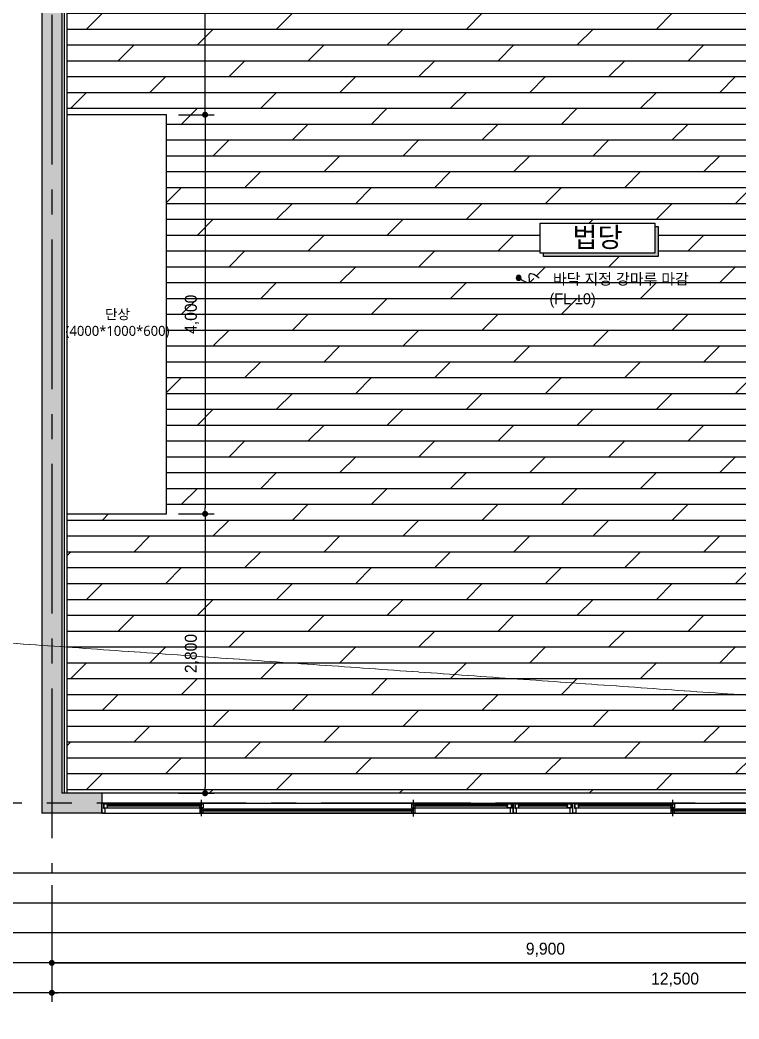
# Model space of a CAD drawing. Header units: millimetres. Extents: x -224448 to 1592092, y -164641 to 319001.
# Drawn here: x 156483 to 163693, y 82899 to 92912 of the extents above; entities that cross this region are included whole.
import ezdxf
from ezdxf.enums import TextEntityAlignment as Align

# ---------------------------------------------------------------- set-up
doc = ezdxf.new("R2010")
doc.units = ezdxf.units.MM
doc.linetypes.add('CEN', pattern=[62, 60, -1, 0, -1])
doc.linetypes.add('CENTER2', pattern=[1.125, 0.75, -0.125, 0.125, -0.125])
doc.layers.get('Defpoints').update_dxf_attribs({"color": 35})
for name, color, linetype in [('ARREA', 1, 'Continuous'), ('DIM', 3, 'Continuous'), ('FUR', 6, 'Continuous'), ('I-SYM', 4, 'Continuous'), ('I-TEXT', 7, 'Continuous'), ('I_CON', 2, 'Continuous'), ('I_FUR', 6, 'Continuous'), ('I_HAT', 8, 'Continuous'), ('I_TXT', 7, 'Continuous'), ('I_WALL', 3, 'Continuous'), ('I_WIN', 5, 'Continuous')]:
    doc.layers.add(name, color=color, linetype=linetype)
doc.layers.add('I_CEN', color=1, linetype='CEN', lineweight=13)
doc.layers.add('I_DIM', color=1, linetype='Continuous', lineweight=13)
doc.styles.add('HY울릉도', font='')
doc.styles.add('IABU-글꼴스타일', font='')
doc.styles.add('NTOP', font='Dotum.ttf')
doc.styles.add('맑은고딕', font='malgun.ttf')
doc.styles.get('HY울릉도').set_extended_font_data('HY울릉도L')
doc.styles.get('IABU-글꼴스타일').set_extended_font_data('HY울릉도L')
doc.linetypes.add('BATTING', pattern='A,0.00254,-2.54,[134,ltypeshp.shx,S=2.54,R=0,X=-2.54,Y=0],-5.08,[134,ltypeshp.shx,S=2.54,R=180,X=2.54,Y=0],-2.54', length=10.16254)
doc.dimstyles.new('IABC-100 (SUB)', dxfattribs={"dimscale": 60, "dimtxt": 2, "dimasz": 1, "dimexe": 1.5, "dimexo": 2, "dimgap": 1, "dimtad": 1, "dimdec": 0, "dimdsep": 46, "dimlunit": 6, "dimtxsty": 'IABU-글꼴스타일', "dimblk": '1234_Dot', "dimcen": 1, "dimclrd": 4, "dimclre": 4, "dimclrt": 7, "dimadec": 0, "dimazin": 0, "dimtfac": 1, "dimtdec": 0, "dimtix": 1, "dimtmove": 2, "dimatfit": 3, "dimldrblk": '1234_Dot', "dimfxl": 2, "dimtolj": 1, "dimtzin": 0, "dimarcsym": 0})

# ---------------------------------------------------------------- blocks, each defined once
blk = doc.blocks.new('win11')
at = {"layer": 'I_WIN', "linetype": 'Continuous'}
for p, q in [((-131860, -160176), (-131860, -160341)), ((-129735, -160173), (-129735, -160341)), ((-132830, -160207), (-132860, -160207)), ((-132860, -160207), (-132860, -160298)), ((-132860, -160298), (-132860, -160307)), ((-132843, -160307), (-132843, -160258)), ((-132843, -160258), (-132830, -160258)), ((-132840, -160262), (-131860, -160262)), ((-132840, -160302), (-132840, -160262)), ((-132840, -160262), (-132802, -160262)), ((-132830, -160207), (-128765, -160207)), ((-132830, -160255), (-132830, -160207)), ((-132830, -160258), (-132830, -160255)), ((-132802, -160276), (-132807, -160278)), ((-132807, -160278), (-132807, -160285)), ((-132807, -160285), (-132802, -160286)), ((-132805, -160279), (-132805, -160283)), ((-132802, -160262), (-132802, -160276)), ((-132802, -160276), (-132799, -160277)), ((-132802, -160279), (-131860, -160279)), ((-131860, -160283), (-132802, -160283)), ((-132802, -160287), (-132799, -160286)), ((-132802, -160286), (-132802, -160302)), ((-132799, -160277), (-132798, -160278)), ((-132799, -160286), (-132798, -160285)), ((-132798, -160278), (-132798, -160279)), ((-132798, -160285), (-132798, -160283)), ((-131881, -160278), (-131882, -160279)), ((-131881, -160285), (-131882, -160283)), ((-131878, -160276), (-131881, -160277)), ((-131881, -160277), (-131881, -160278)), ((-131881, -160286), (-131881, -160285)), ((-131878, -160287), (-131881, -160286)), ((-131878, -160211), (-129735, -160211)), ((-131878, -160251), (-131878, -160211)), ((-131878, -160211), (-131843, -160211)), ((-131878, -160229), (-129735, -160229)), ((-129735, -160233), (-131878, -160233)), ((-131878, -160251), (-129735, -160251)), ((-131843, -160251), (-131878, -160251)), ((-131843, -160262), (-131878, -160262)), ((-131878, -160262), (-131878, -160276)), ((-131878, -160276), (-131872, -160278)), ((-131872, -160285), (-131878, -160286)), ((-131878, -160286), (-131878, -160302)), ((-131872, -160278), (-131872, -160285)), ((-131872, -160279), (-131872, -160283)), ((-131843, -160226), (-131848, -160228)), ((-131848, -160228), (-131848, -160234)), ((-131848, -160233), (-131848, -160229)), ((-131848, -160234), (-131843, -160236)), ((-131843, -160211), (-131843, -160226)), ((-131843, -160225), (-131840, -160227)), ((-131843, -160237), (-131840, -160235)), ((-131843, -160236), (-131843, -160251)), ((-131843, -160302), (-131843, -160262)), ((-131840, -160227), (-131840, -160228)), ((-131840, -160228), (-131839, -160229)), ((-131840, -160234), (-131839, -160233)), ((-131840, -160235), (-131840, -160234)), ((-129756, -160228), (-129757, -160229)), ((-129756, -160235), (-129757, -160233)), ((-129753, -160225), (-129756, -160227)), ((-129756, -160227), (-129756, -160228)), ((-129756, -160236), (-129756, -160235)), ((-129753, -160237), (-129756, -160236)), ((-129753, -160226), (-129753, -160211)), ((-129753, -160211), (-129718, -160211)), ((-129747, -160228), (-129753, -160226)), ((-129753, -160236), (-129747, -160234)), ((-129753, -160251), (-129753, -160236)), ((-129718, -160251), (-129753, -160251)), ((-129753, -160302), (-129753, -160262)), ((-129753, -160262), (-129718, -160262)), ((-129747, -160234), (-129747, -160228)), ((-129747, -160229), (-129747, -160233)), ((-129735, -160262), (-128735, -160262)), ((-129718, -160276), (-129723, -160278)), ((-129723, -160278), (-129723, -160285)), ((-129723, -160279), (-128788, -160279)), ((-128788, -160283), (-129723, -160283)), ((-129723, -160285), (-129718, -160286)), ((-129718, -160211), (-129718, -160251)), ((-129718, -160262), (-129718, -160276)), ((-129718, -160276), (-129715, -160277)), ((-129718, -160287), (-129715, -160286)), ((-129718, -160286), (-129718, -160302)), ((-129715, -160277), (-129715, -160278)), ((-129715, -160278), (-129714, -160279)), ((-129715, -160285), (-129714, -160283)), ((-129715, -160286), (-129715, -160285)), ((-128797, -160278), (-128798, -160279)), ((-128797, -160285), (-128798, -160283)), ((-128794, -160276), (-128797, -160277)), ((-128797, -160277), (-128797, -160278)), ((-128797, -160286), (-128797, -160285)), ((-128794, -160287), (-128797, -160286)), ((-128756, -160262), (-128794, -160262)), ((-128794, -160262), (-128794, -160276)), ((-128794, -160276), (-128788, -160278)), ((-128788, -160285), (-128794, -160286)), ((-128794, -160286), (-128794, -160302)), ((-128788, -160278), (-128788, -160285)), ((-128765, -160257), (-128765, -160207)), ((-128765, -160207), (-128735, -160207)), ((-128753, -160257), (-128765, -160257)), ((-128756, -160302), (-128756, -160262)), ((-128753, -160306), (-128753, -160257)), ((-132860, -160307), (-128735, -160306)), ((-132860, -160307), (-132843, -160307)), ((-132840, -160302), (-131860, -160302)), ((-132802, -160302), (-132840, -160302)), ((-131878, -160302), (-131843, -160302)), ((-129718, -160302), (-129753, -160302)), ((-129753, -160302), (-128735, -160302)), ((-128794, -160302), (-128756, -160302)), ((-128735, -160306), (-128753, -160306))]:
    blk.add_line(p, q, dxfattribs=at)
blk = doc.blocks.new('win10')
at = {"layer": 'I_WIN', "linetype": 'Continuous'}
for p, q in [((-128735, -160207), (-128735, -160297)), ((-128705, -160207), (-128735, -160207)), ((-128735, -160207), (-128735, -160298)), ((-128735, -160297), (-128735, -160306)), ((-128735, -160298), (-128735, -160307)), ((-128718, -160307), (-128718, -160258)), ((-128718, -160258), (-128705, -160258)), ((-128715, -160302), (-128715, -160262)), ((-128715, -160262), (-128677, -160262)), ((-128715, -160262), (-128156, -160262)), ((-128715, -160302), (-128715, -160262)), ((-128715, -160262), (-128677, -160262)), ((-128705, -160255), (-128705, -160207)), ((-128705, -160258), (-128705, -160255)), ((-128677, -160276), (-128682, -160278)), ((-128677, -160276), (-128682, -160278)), ((-128682, -160278), (-128682, -160285)), ((-128682, -160278), (-128682, -160285)), ((-128682, -160285), (-128677, -160286)), ((-128682, -160285), (-128677, -160286)), ((-128680, -160279), (-128680, -160283)), ((-128680, -160279), (-128680, -160283)), ((-128677, -160262), (-128677, -160276)), ((-128677, -160262), (-128677, -160276)), ((-128677, -160276), (-128674, -160277)), ((-128677, -160276), (-128674, -160277)), ((-128677, -160279), (-128188, -160279)), ((-128188, -160283), (-128677, -160283)), ((-128677, -160287), (-128674, -160286)), ((-128677, -160286), (-128677, -160302)), ((-128677, -160287), (-128674, -160286)), ((-128677, -160286), (-128677, -160302)), ((-128674, -160277), (-128673, -160278)), ((-128674, -160277), (-128673, -160278)), ((-128674, -160286), (-128673, -160285)), ((-128674, -160286), (-128673, -160285)), ((-128673, -160278), (-128673, -160279)), ((-128673, -160278), (-128673, -160279)), ((-128673, -160285), (-128673, -160283)), ((-128673, -160285), (-128673, -160283)), ((-128197, -160278), (-128198, -160279)), ((-128197, -160285), (-128198, -160283)), ((-128194, -160276), (-128197, -160277)), ((-128197, -160277), (-128197, -160278)), ((-128197, -160286), (-128197, -160285)), ((-128194, -160287), (-128197, -160286)), ((-128156, -160262), (-128194, -160262)), ((-128194, -160262), (-128194, -160276)), ((-128194, -160276), (-128188, -160278)), ((-128188, -160285), (-128194, -160286)), ((-128194, -160286), (-128194, -160302)), ((-128188, -160278), (-128188, -160285)), ((-128165, -160257), (-128165, -160207)), ((-128165, -160207), (-128135, -160207)), ((-128153, -160257), (-128165, -160257)), ((-128156, -160302), (-128156, -160262)), ((-128153, -160306), (-128153, -160257)), ((-128135, -160207), (-128135, -160297)), ((-128135, -160297), (-128135, -160306)), ((-128735, -160307), (-128718, -160307)), ((-128677, -160302), (-128715, -160302)), ((-128715, -160302), (-128156, -160302)), ((-128677, -160302), (-128715, -160302)), ((-128194, -160302), (-128156, -160302)), ((-128135, -160306), (-128153, -160306))]:
    blk.add_line(p, q, dxfattribs=at)
blk.add_lwpolyline([(-128735, -160207), (-128135, -160207), (-128135, -160306), (-128735, -160306)], close=True, dxfattribs=at)
blk = doc.blocks.new('1234_Dot')
at = {"color": 0, "linetype": 'ByBlock', "lineweight": -2}
blk.add_line((-0.5, 0), (-1, 0), dxfattribs=at)
at = {"color": 0, "linetype": 'ByBlock', "const_width": 0.5}
blk.add_lwpolyline([(-0.25, 0, 1), (0.25, 0, 1)], format="xyb", close=True, dxfattribs=at)
blk = doc.blocks.new('*D74')
at = {"layer": 'Defpoints', "color": 0, "ltscale": 50, "transparency": 16777216}
for p in [(157952, 91962), (157952, 87962), (158339, 87962)]:
    blk.add_point(p, dxfattribs=at)
at = {"layer": 'DIM', "color": 4, "lineweight": -2, "ltscale": 50, "transparency": 16777216}
for p, q in [((158072, 91962), (158429, 91962)), ((158339, 91902), (158339, 88022)), ((158072, 87962), (158429, 87962))]:
    blk.add_line(p, q, dxfattribs=at)
at = {"layer": 'DIM', "color": 4, "lineweight": -2, "ltscale": 50, "transparency": 16777216, "xscale": 60, "yscale": 60, "zscale": 60}
for p, rotation in [((158339, 91962), 90), ((158339, 87962), 270)]:
    blk.add_blockref('1234_Dot', p, dxfattribs=dict(at, rotation=rotation))
at = {"layer": 'DIM', "color": 7, "ltscale": 50, "transparency": 16777216, "insert": (158207, 89962), "char_height": 120, "attachment_point": 5, "rotation": 90, "style": 'IABU-글꼴스타일'}
blk.add_mtext('\\A1;4,000', dxfattribs=at)
blk = doc.blocks.new('*D75')
at = {"layer": 'Defpoints', "color": 0, "ltscale": 50, "transparency": 16777216}
for p in [(157952, 87962), (157952, 85162), (158339, 85162)]:
    blk.add_point(p, dxfattribs=at)
at = {"layer": 'DIM', "color": 4, "lineweight": -2, "ltscale": 50, "transparency": 16777216}
for p, q in [((158072, 87962), (158429, 87962)), ((158339, 87902), (158339, 85222)), ((158072, 85162), (158429, 85162))]:
    blk.add_line(p, q, dxfattribs=at)
at = {"layer": 'DIM', "color": 4, "lineweight": -2, "ltscale": 50, "transparency": 16777216, "xscale": 60, "yscale": 60, "zscale": 60}
for p, rotation in [((158339, 87962), 90), ((158339, 85162), 270)]:
    blk.add_blockref('1234_Dot', p, dxfattribs=dict(at, rotation=rotation))
at = {"layer": 'DIM', "color": 7, "ltscale": 50, "transparency": 16777216, "insert": (158207, 86562), "char_height": 120, "attachment_point": 5, "rotation": 90, "style": 'IABU-글꼴스타일'}
blk.add_mtext('\\A1;2,800', dxfattribs=at)
blk = doc.blocks.new('*D76')
at = {"layer": 'Defpoints', "color": 0, "ltscale": 50, "transparency": 16777216}
for p in [(157952, 94762), (158339, 94762), (157952, 91962)]:
    blk.add_point(p, dxfattribs=at)
at = {"layer": 'DIM', "color": 4, "lineweight": -2, "ltscale": 50, "transparency": 16777216}
for p, q in [((158072, 94762), (158429, 94762)), ((158339, 92022), (158339, 94702)), ((158072, 91962), (158429, 91962))]:
    blk.add_line(p, q, dxfattribs=at)
at = {"layer": 'DIM', "color": 4, "lineweight": -2, "ltscale": 50, "transparency": 16777216, "xscale": 60, "yscale": 60, "zscale": 60}
for p, rotation in [((158339, 94762), 90), ((158339, 91962), 270)]:
    blk.add_blockref('1234_Dot', p, dxfattribs=dict(at, rotation=rotation))
at = {"layer": 'DIM', "color": 7, "ltscale": 50, "transparency": 16777216, "insert": (158207, 93362), "char_height": 120, "attachment_point": 5, "rotation": 90, "style": 'IABU-글꼴스타일'}
blk.add_mtext('\\A1;2,800', dxfattribs=at)
blk = doc.blocks.new('마감지시')
at = {"layer": 'I-SYM'}
blk.add_hatch(color=256, dxfattribs=at).paths.add_polyline_path([(100285, -105169, 1), (100395, -105169, 1)])
blk.add_circle((100340, -105169), 55.1, dxfattribs=at)
blk.add_open_spline([(100340, -105169), (100472, -105076), (100636, -104989), (100521, -105343), (100750, -105224), (100793, -105160)], degree=3, knots=[104.407257, 104.407257, 104.407257, 104.407257, 483.492448, 667.725925, 958.402292, 958.402292, 958.402292, 958.402292], dxfattribs=at)
blk = doc.blocks.new('*D91')
at = {"layer": 'Defpoints', "color": 0, "ltscale": 50, "transparency": 16777216}
for p in [(156802, 84362), (166702, 84362), (166702, 83462)]:
    blk.add_point(p, dxfattribs=at)
at = {"layer": 'DIM', "color": 4, "lineweight": -2, "ltscale": 50, "transparency": 16777216}
for p, q in [((156802, 84242), (156802, 83372)), ((166702, 84242), (166702, 83372)), ((156862, 83462), (166642, 83462))]:
    blk.add_line(p, q, dxfattribs=at)
at = {"layer": 'DIM', "color": 4, "lineweight": -2, "ltscale": 50, "transparency": 16777216, "xscale": 60, "yscale": 60, "zscale": 60, "rotation": 180}
blk.add_blockref('1234_Dot', (156802, 83462), dxfattribs=at)
at = {"layer": 'DIM', "color": 4, "lineweight": -2, "ltscale": 50, "transparency": 16777216, "xscale": 60, "yscale": 60, "zscale": 60}
blk.add_blockref('1234_Dot', (166702, 83462), dxfattribs=at)
at = {"layer": 'DIM', "color": 7, "ltscale": 50, "transparency": 16777216, "insert": (161752, 83593), "char_height": 120, "attachment_point": 5, "style": 'IABU-글꼴스타일'}
blk.add_mtext('\\A1;9,900', dxfattribs=at)
blk = doc.blocks.new('*D93')
at = {"layer": 'Defpoints', "color": 0, "ltscale": 50, "transparency": 16777216}
for p in [(156802, 84362), (169302, 84362), (156802, 83162)]:
    blk.add_point(p, dxfattribs=at)
at = {"layer": 'DIM', "color": 4, "lineweight": -2, "ltscale": 50, "transparency": 16777216}
for p, q in [((156802, 84242), (156802, 83072)), ((169302, 84242), (169302, 83072)), ((169242, 83162), (156862, 83162))]:
    blk.add_line(p, q, dxfattribs=at)
at = {"layer": 'DIM', "color": 4, "lineweight": -2, "ltscale": 50, "transparency": 16777216, "xscale": 60, "yscale": 60, "zscale": 60, "rotation": 180}
blk.add_blockref('1234_Dot', (156802, 83162), dxfattribs=at)
at = {"layer": 'DIM', "color": 4, "lineweight": -2, "ltscale": 50, "transparency": 16777216, "xscale": 60, "yscale": 60, "zscale": 60}
blk.add_blockref('1234_Dot', (169302, 83162), dxfattribs=at)
at = {"layer": 'DIM', "color": 7, "ltscale": 50, "transparency": 16777216, "insert": (163052, 83293), "char_height": 120, "attachment_point": 5, "style": 'IABU-글꼴스타일'}
blk.add_mtext('\\A1;12,500', dxfattribs=at)

msp = doc.modelspace()

# ---------------------------------------------------------------- hatches: boundary and pattern name
at = {"layer": 'I_HAT'}
h = msp.add_hatch(color=256, dxfattribs=at)
h.dxf.hatch_style = 1
h.paths.add_polyline_path([(169402.484, 90861.633), (169202.484, 90861.633), (169202.484, 85161.633), (168977.484, 85161.633), (168977.484, 84961.633), (169402.484, 84961.633)])
h.paths.add_polyline_path([(166977.484, 85161.633), (166752.484, 85161.633), (166752.484, 85511.633), (166652.484, 85511.633), (166652.484, 85161.633), (166152.484, 85161.633), (166152.484, 84961.633), (166977.484, 84961.633)])
h.paths.add_polyline_path([(156902.484, 88311.633), (156902.484, 90311.633), (156902.484, 94511.633), (156902.484, 96661.633), (157302.484, 96661.633), (157302.484, 96861.633), (156702.484, 96861.633), (156702.484, 96661.633), (156702.484, 84961.633), (157302.484, 84961.633), (157302.484, 85161.633), (156902.484, 85161.633)])
h.paths.add_polyline_path([(169402.484, 96661.633), (169402.484, 96861.633), (168802.484, 96861.633), (168802.484, 96661.633), (169202.484, 96661.633), (169202.484, 95390.458), (169402.484, 95390.458)])
h.paths.add_polyline_path([(169402.484, 95390.458), (169202.484, 95390.458), (169202.484, 94611.633), (169202.484, 91811.633), (169202.484, 91461.633), (169402.484, 91461.633)])
h = msp.add_hatch(dxfattribs=at)
h.set_pattern_fill('DOLMIT', color=256, scale=25, double=1)
h.set_pattern_definition([(0, (-20650, 42020), (0, 158.75), []), (45, (-20650, 42020), (-317.4998, 317.4998), [224.5064, -449.0128])])
h.paths.add_polyline_path([(166052.484, 92911.633), (166052.484, 94711.633), (166052.484, 94761.633), (166002.484, 94761.633), (164202.484, 94761.633), (156952.484, 94761.633), (156952.484, 93911.708, -0.414213562), (156983.734, 93880.458, -0.414213562), (156952.484, 93849.208), (156952.484, 91961.633), (157952.484, 91961.633), (157952.484, 87961.633), (156952.484, 87961.633), (156952.484, 85161.633), (157302.484, 85161.633), (166152.484, 85161.633), (166652.484, 85161.633), (166652.484, 85511.633), (166652.484, 85541.633), (166652.484, 86381.633), (166652.484, 86411.633), (166652.484, 88911.633), (166052.484, 88911.633), (166052.484, 91911.633)])
h.paths.add_polyline_path([(162882.494, 90840.458), (162882.494, 90540.458), (161732.611, 90540.458), (161732.611, 90574.208), (161698.861, 90574.208), (161698.861, 90874.208), (162848.744, 90874.208), (162848.744, 90840.458)], flags=16)
edge = h.paths.add_edge_path(flags=16)
edge.add_spline(control_points=[(161687.407, 90323.89), (161668.054, 90352.91), (161564.961, 90406.394), (161613.984, 90255.433), (161553.739, 90280.803), (161503.888, 90313.829)], knot_values=[148.84740091, 148.84740091, 148.84740091, 148.84740091, 439.523768227, 623.757244945, 958.402292488, 958.402292488, 958.402292488, 958.402292488], degree=3, periodic=0)
edge.add_ellipse((161483.376, 90327.742), major_axis=(17.526, 17.526), ratio=1, start_angle=-45, end_angle=280.8512364, ccw=False)
h.paths.add_polyline_path([(169202.484, 94611.633), (169202.484, 95061.633), (168784.383, 95061.633, -0.159380518), (168808.009, 94989.403), (168808.009, 94963.864, -1.000000768), (168843.047, 94963.916), (168843.046, 94881.222, -0.999999234), (168311.922, 94880.994), (168311.937, 94963.864, -0.999395624), (168346.974, 94963.938), (168346.959, 94989.252, -0.159697143), (168370.585, 95061.633), (166152.484, 95061.633), (166152.484, 94711.633), (166152.484, 92911.633), (166152.484, 92011.633), (166402.484, 92011.633), (166402.484, 92741.633), (166902.484, 92376.633), (167402.484, 92741.633), (167402.484, 92611.633), (169202.484, 92611.633)])
h.paths.add_polyline_path([(166324.768, 94068.583), (166324.768, 94010.248), (166252.484, 93911.633), (166252.484, 93969.969)], flags=16)
h.paths.add_polyline_path([(166777.484, 94320.458), (167120.585, 94320.458, -0.159386718), (167096.959, 94392.691), (167096.974, 94418.227, -0.999810707), (167061.937, 94418.168), (167061.922, 94500.769, -1.000189321), (167593.046, 94501.097), (167593.047, 94418.227, -1.000012239), (167558.009, 94418.175), (167558.009, 94392.691, -0.159386789), (167534.383, 94320.458), (167820.585, 94320.458, -0.159386718), (167796.959, 94392.691), (167796.974, 94418.227, -0.999810707), (167761.937, 94418.168), (167761.922, 94500.769, -1.000189321), (168293.046, 94501.097), (168293.047, 94418.227, -1.000012239), (168258.009, 94418.175), (168258.009, 94392.691, -0.159386789), (168234.383, 94320.458), (168577.484, 94320.458), (168577.484, 93520.458), (168234.383, 93520.458, -0.159380518), (168258.009, 93448.228), (168258.009, 93422.689, -1.000000768), (168293.047, 93422.741), (168293.046, 93340.046, -0.999999234), (167761.922, 93339.819), (167761.937, 93422.689, -0.999395624), (167796.974, 93422.762), (167796.959, 93448.077, -0.159697143), (167820.585, 93520.458), (167534.383, 93520.458, -0.159380518), (167558.009, 93448.228), (167558.009, 93422.689, -1.000000768), (167593.047, 93422.741), (167593.046, 93340.046, -0.999999234), (167061.922, 93339.819), (167061.937, 93422.689, -0.999395624), (167096.974, 93422.762), (167096.959, 93448.077, -0.159697143), (167120.585, 93520.458), (166777.484, 93520.458)], flags=16)
h.paths.add_polyline_path([(166252.484, 93711.633), (166324.768, 93613.019), (166324.768, 93554.683), (166252.484, 93653.298)], flags=16)
h.paths.add_polyline_path([(167096.959, 94500.983, -0.871097627), (167558.009, 94501.097), (167558, 94452.556, 1.000212024), (167096.969, 94448.314)], flags=0)
h.paths.add_polyline_path([(167096.968, 93388.35, 1.000165575), (167557.999, 93392.591), (167558.009, 93339.819, -0.871097627), (167096.959, 93339.933)], flags=0)
h.paths.add_polyline_path([(167796.959, 94500.983, -0.871097627), (168258.009, 94501.097), (168258, 94452.556, 1.000212024), (167796.969, 94448.314)], flags=0)
h.paths.add_polyline_path([(166797.484, 92811.633), (166797.484, 92821.633), (166897.484, 92821.633), (166897.484, 92811.633), (166897.484, 92751.633), (166402.484, 92751.633), (166402.484, 92811.633)], flags=16)
h.paths.add_polyline_path([(166907.484, 92821.633), (167007.484, 92821.633), (167007.484, 92811.633), (167402.484, 92811.633), (167402.484, 92751.633), (166907.484, 92751.633), (166907.484, 92811.633)], flags=16)
h.paths.add_polyline_path([(167796.968, 93388.35, 1.000165575), (168257.999, 93392.591), (168258.009, 93339.819, -0.871097627), (167796.959, 93339.933)], flags=0)
h.paths.add_polyline_path([(161971.247, 90505.423), (162560.197, 90505.423), (162560.197, 90942.992), (161971.247, 90942.992)], flags=24)
h.paths.add_polyline_path([(161710.76, 90011.525), (162337.7, 90011.525), (162337.7, 90223.092), (161710.76, 90223.092)], flags=24)
h.paths.add_polyline_path([(161709.648, 90214.115), (163306.811, 90214.115), (163306.811, 90419.637), (161709.648, 90419.637)], flags=24)
h.paths.add_polyline_path([(159228.817, 93085.791), (160763.171, 93085.791), (160763.171, 93983.602), (159228.817, 93983.602)], flags=24)
h.paths.add_polyline_path([(156912.737, 89677.024), (158008.661, 89677.024), (158008.661, 90080.919), (156912.737, 90080.919)], flags=9)
h.paths.add_polyline_path([(165826.36, 90127.024), (166922.284, 90127.024), (166922.284, 90530.919), (165826.36, 90530.919)], flags=9)
h.paths.add_polyline_path([(166543.797, 92202.188), (167274.096, 92202.188), (167274.096, 92606.083), (166543.797, 92606.083)], flags=25)
h.paths.add_polyline_path([(167309.615, 93747.959), (168039.914, 93747.959), (168039.914, 94151.854), (167309.615, 94151.854)], flags=8)
h = msp.add_hatch(color=256, dxfattribs=at)
h.dxf.hatch_style = 1
h.paths.add_polyline_path([(162882.494, 90840.458), (162848.744, 90840.458), (162848.744, 90574.208), (161732.611, 90574.208), (161732.611, 90540.458), (162882.494, 90540.458)])

# ---------------------------------------------------------------- linework, layer by layer
at = {"layer": 'ARREA', "color": 1, "linetype": 'CENTER2', "ltscale": 2000}
for p, q in [((156802.484, 97461.633), (156802.484, 84361.633)), ((170002.484, 85061.633), (156102.484, 85061.633))]:
    msp.add_line(p, q, dxfattribs=at)
at = {"layer": 'Defpoints'}
for points in [[(154902.484, 98661.633), (171202.484, 98661.633), (171202.484, 83161.633), (154902.484, 83161.633)], [(155202.484, 98361.633), (170902.484, 98361.633), (170902.484, 83461.633), (155202.484, 83461.633)], [(155502.484, 98061.633), (170602.484, 98061.633), (170602.484, 83761.633), (155502.484, 83761.633)], [(155802.484, 97761.633), (170302.484, 97761.633), (170302.484, 84061.633), (155802.484, 84061.633)], [(156102.484, 97461.633), (170002.484, 97461.633), (170002.484, 84361.633), (156102.484, 84361.633)]]:
    msp.add_lwpolyline(points, close=True, dxfattribs=at)
at = {"layer": 'FUR'}
msp.add_lwpolyline([(157952.484, 91961.633), (156952.484, 91961.633), (156952.484, 87961.633), (157952.484, 87961.633)], close=True, dxfattribs=at)
at = {"layer": 'I_CEN'}
msp.add_line((-107990, 105361.633), (312010, 75661.633), dxfattribs=at)
at = {"layer": 'I_CON', "color": 2}
for p, q in [((156702.484, 96661.633), (156702.484, 84961.633)), ((156902.484, 94511.633), (156902.484, 90311.633)), ((156902.484, 90311.633), (156902.484, 88311.633)), ((156902.484, 88311.633), (156902.484, 85161.633)), ((157302.484, 85161.633), (156902.484, 85161.633)), ((157302.484, 85161.633), (157302.484, 84961.633)), ((157302.484, 84961.633), (156702.484, 84961.633))]:
    msp.add_line(p, q, dxfattribs=at)
at = {"layer": 'I_FUR', "color": 8, "linetype": 'BATTING', "ltscale": 2.4}
msp.add_line((156927.484, 94761.58), (156927.484, 85161.633), dxfattribs=at)
at = {"layer": 'I_TXT', "color": 142}
msp.add_lwpolyline([(161698.861, 90874.208), (162848.744, 90874.208), (162848.744, 90574.208), (161698.861, 90574.208)], close=True, dxfattribs=at)
msp.add_lwpolyline([(162848.744, 90840.458), (162882.494, 90840.458), (162882.494, 90540.458), (161732.611, 90540.458), (161732.611, 90574.208)], dxfattribs=at)
at = {"layer": 'I_WALL'}
msp.add_line((156952.484, 94761.58), (156952.484, 85161.633), dxfattribs=at)
at = {"layer": 'I_WIN'}
msp.add_lwpolyline([(157302.484, 84961.633), (166152.484, 84961.633), (166152.484, 85161.633), (157302.484, 85161.633)], close=True, dxfattribs=at)

# ---------------------------------------------------------------- block references
at = {"layer": 'I-SYM', "color": 9, "linetype": 'Continuous', "ltscale": 0.5, "xscale": -0.4499995898310166, "yscale": 0.4499995898310166, "zscale": 0.4499995897611674, "rotation": 180}
msp.add_blockref('마감지시', (116330.425, 43001.943), dxfattribs=at)
at = {"layer": 'I_DIM', "xscale": -1, "rotation": 180}
for name, p in [('win11', (290162.8, -75244.922)), ('win10', (290162.8, -75244.922)), ('win11', (294887.8, -75244.922))]:
    msp.add_blockref(name, p, dxfattribs=at)

# ---------------------------------------------------------------- texts
at = {"layer": 'I-TEXT', "style": 'NTOP'}
for s, p in [('바닥 지정 강마루 마감', (162508.23, 90315.458)), ('(FL %%P0)', (162024.23, 90117.458))]:
    msp.add_text(s, height=109.9999, dxfattribs=at).set_placement(p, align=Align.MIDDLE_CENTER)
at = {"layer": 'I_TXT', "color": 142, "insert": (162273.802, 90724.208), "char_height": 200, "width": 1149.88274, "attachment_point": 5, "style": 'HY울릉도'}
msp.add_mtext('{\\fPretendard Variable Medium|b0|i0|c129|p2;법당}', dxfattribs=at)
at = {"layer": 'I_TXT', "insert": (157460.902, 89868.136), "char_height": 100, "width": 3000, "attachment_point": 5, "style": '맑은고딕'}
msp.add_mtext('단상\\P(4000*1000*600)', dxfattribs=at)

# ---------------------------------------------------------------- dimensions: what is measured, and where the dimension line sits
at = {"layer": 'DIM', "ltscale": 50}
for base, p1, p2, picture, middle in [((158338.86, 94761.633), (157952.484, 91961.633), (157952.484, 94761.633), '*D76', (158207.432, 93361.633)), ((158338.86, 87961.633), (157952.484, 91961.633), (157952.484, 87961.633), '*D74', (158207.432, 89961.633)), ((158338.86, 85161.633), (157952.484, 87961.633), (157952.484, 85161.633), '*D75', (158207.432, 86561.633))]:
    dim = msp.add_linear_dim(base=base, p1=p1, p2=p2, angle=90, dimstyle='IABC-100 (SUB)', dxfattribs=at)
    dim.commit()
    dim.dimension.update_dxf_attribs({"geometry": picture, "text_midpoint": middle})
for base, p1, p2, picture, middle in [((166702.484, 83461.633), (156802.484, 84361.633), (166702.484, 84361.633), '*D91', (161752.484, 83593.062)), ((156802.484, 83161.633), (169302.484, 84361.633), (156802.484, 84361.633), '*D93', (163052.484, 83293.062))]:
    dim = msp.add_linear_dim(base=base, p1=p1, p2=p2, dimstyle='IABC-100 (SUB)', dxfattribs=at)
    dim.commit()
    dim.dimension.update_dxf_attribs({"geometry": picture, "text_midpoint": middle})

doc.saveas('drawing.dxf')
